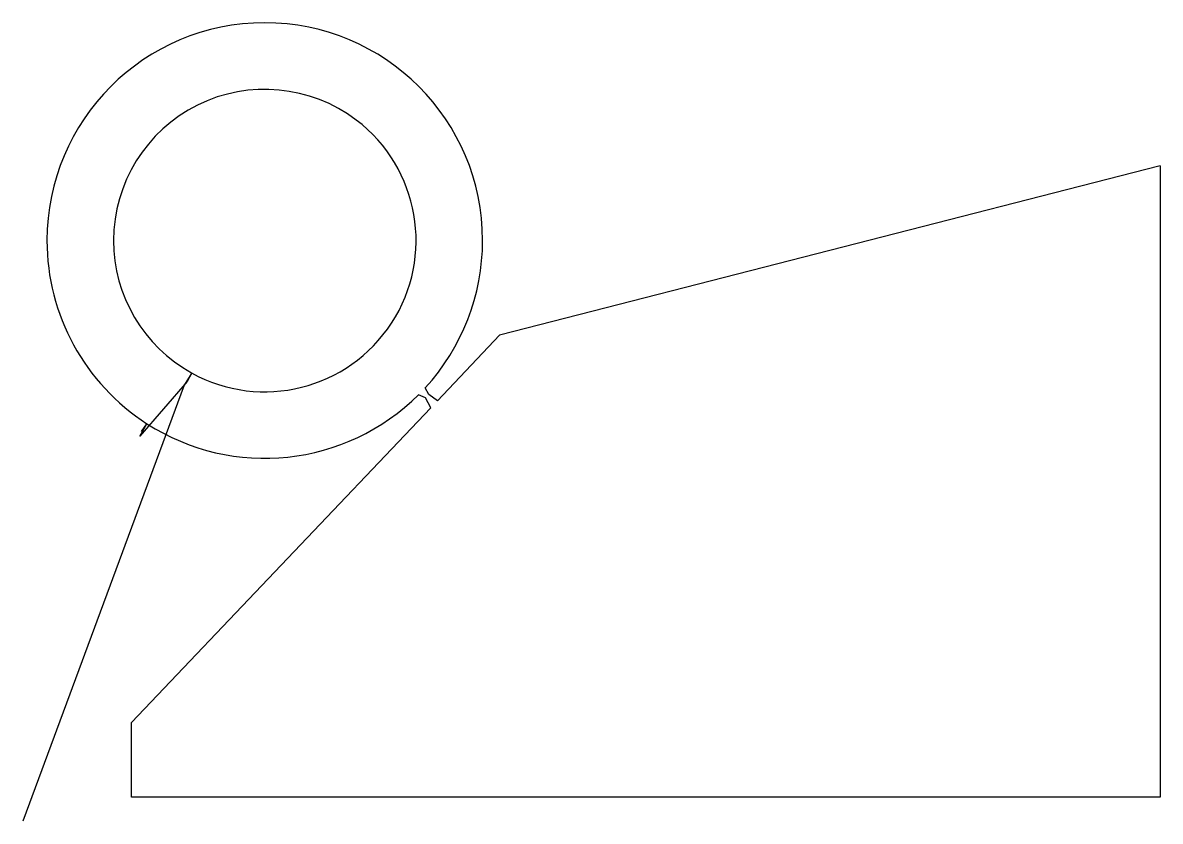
# Model space of a CAD drawing. Header units: inches. Extents: x 0 to 11.8, y 0 to 8.3.
import ezdxf

# ---------------------------------------------------------------- set-up
doc = ezdxf.new("R2010")
doc.units = ezdxf.units.IN
doc.layers.get('0').update_dxf_attribs({"linetype": 'CONTINUOUS'})
doc.layers.add('3', color=7, linetype='CONTINUOUS')
doc.layers.add('9', color=7, linetype='CONTINUOUS')

msp = doc.modelspace()

# ---------------------------------------------------------------- linework, layer by layer
at = {"color": 0, "linetype": 'CONTINUOUS'}
for p, q in [((1.666, 4.504), (0, 0)), ((1.7, 4.543), (1.208, 3.978))]:
    msp.add_line(p, q, dxfattribs=at)
at = {"layer": '3', "color": 3, "linetype": 'CONTINUOUS'}
for p, q in [((11.75, 6.771), (4.925, 5.021)), ((11.75, 6.771), (11.75, 0.25)), ((4.925, 5.021), (4.283, 4.344)), ((4.195, 4.409), (4.158, 4.479)), ((4.16, 4.373), (4.089, 4.407)), ((4.214, 4.272), (4.16, 4.373)), ((4.283, 4.344), (4.195, 4.409)), ((4.214, 4.272), (1.125, 1.02)), ((1.125, 0.25), (1.125, 1.02)), ((11.75, 0.25), (1.125, 0.25))]:
    msp.add_line(p, q, dxfattribs=at)
for radius, start, end in [(2.25, 360, 180), (1.562, 52.7815, 180), (1.563, 241.0872, 52.7815), (2.25, 180, 237.2578), (1.562, 180, 241.0872), (2.25, 317.4764, 360), (2.25, 237.2578, 314.9297)]:
    msp.add_arc((2.5, 6), radius, start, end, dxfattribs=at)
at = {"layer": '9', "color": 9, "linetype": 'CONTINUOUS'}
for p, q in [((1.745, 4.632), (1.666, 4.504)), ((1.745, 4.632), (1.7, 4.543)), ((1.208, 3.978), (1.283, 4.107)), ((1.225, 4.026), (1.283, 4.107))]:
    msp.add_line(p, q, dxfattribs=at)

doc.saveas('drawing.dxf')
